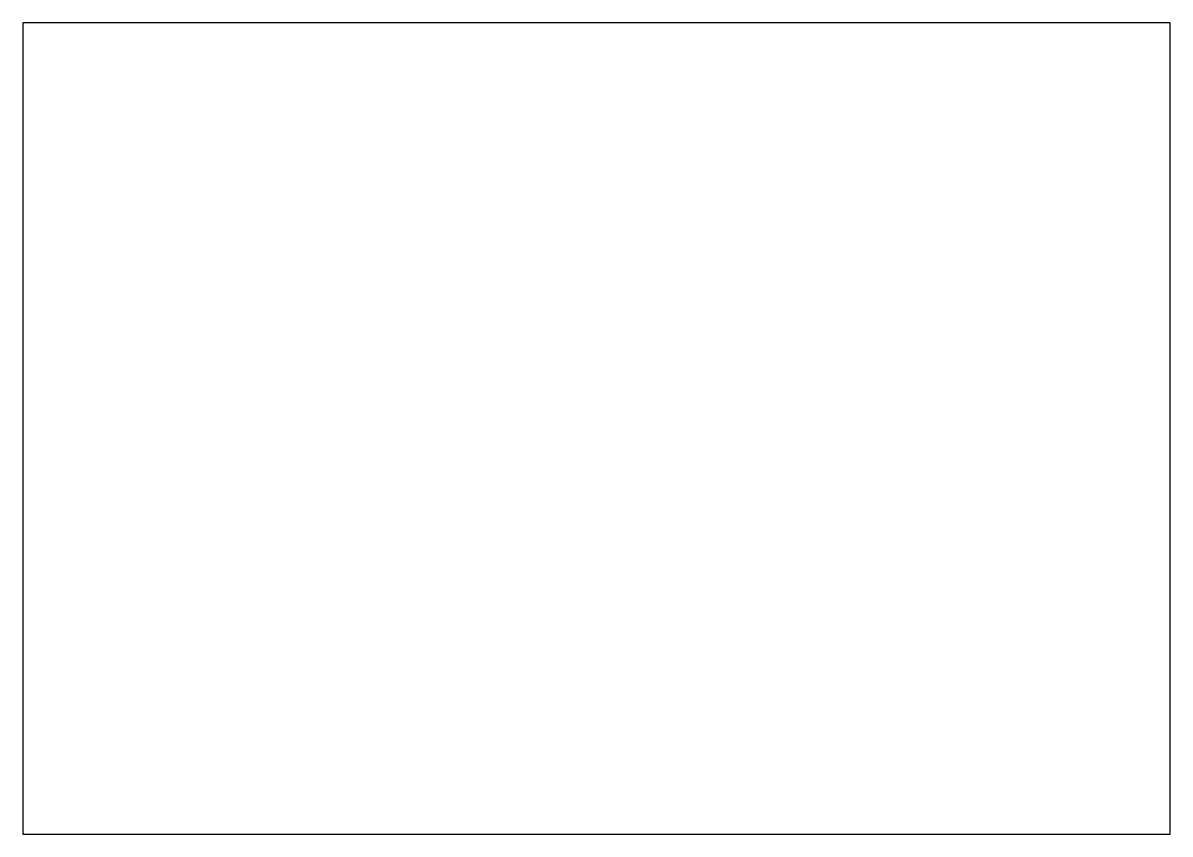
# Model space of a CAD drawing. Header units: millimetres. Extents: x 249990 to 250410, y 169990 to 170287.
import ezdxf

# ---------------------------------------------------------------- set-up
doc = ezdxf.new("R2010")
doc.units = ezdxf.units.MM

msp = doc.modelspace()

# ---------------------------------------------------------------- linework, layer by layer
at = {"layer": '테두리'}
msp.add_lwpolyline([(249990, 169990), (250410, 169990), (250410, 170287), (249990, 170287)], close=True, dxfattribs=at)

doc.saveas('drawing.dxf')
